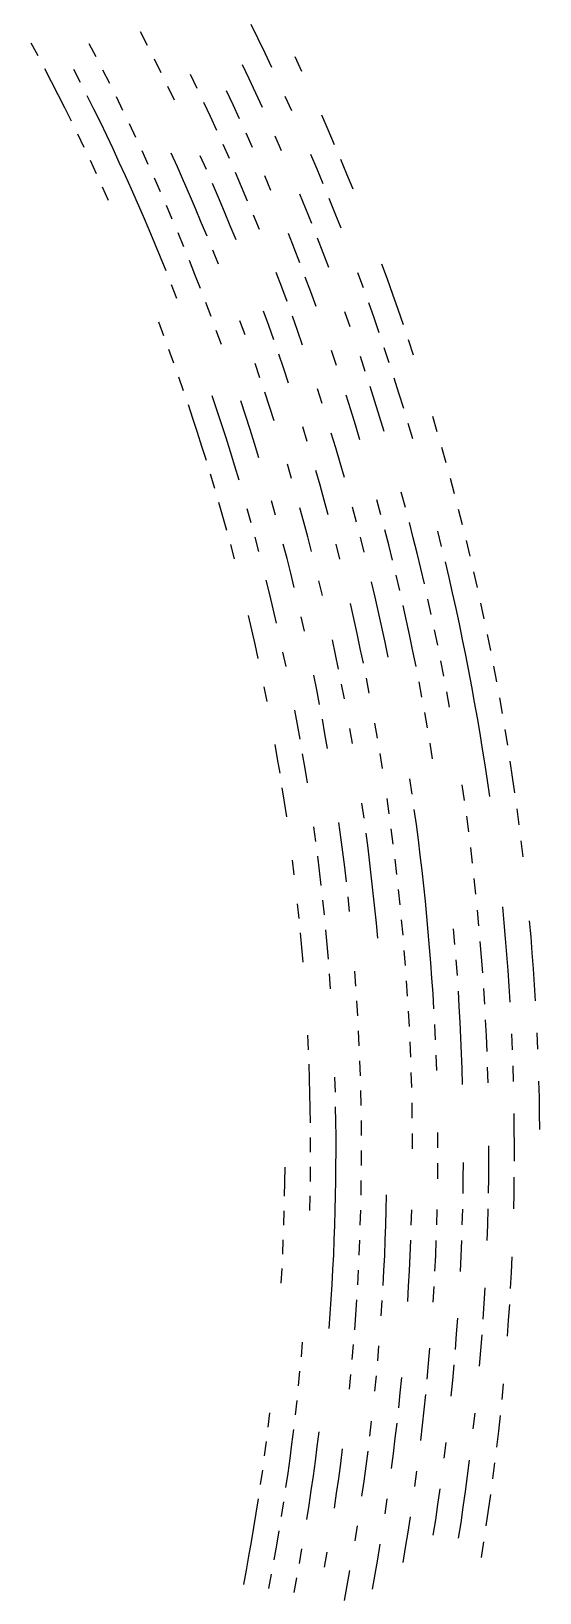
# Model space of a CAD drawing. Header units: metres. Extents: x -298 to 300, y -298 to 299.
# Drawn here: x 240.3 to 300, y -52.4 to 130.7 of the extents above; entities that cross this region are included whole.
import ezdxf

# ---------------------------------------------------------------- set-up
doc = ezdxf.new("R2010")
doc.units = ezdxf.units.M

msp = doc.modelspace()

# ---------------------------------------------------------------- linework, layer by layer
for p, q in [((253.96275, 128.97362, -692.8203), (253.14482, 130.56523, -692.8203)), ((266.9391, 129.76164, -692.8203), (266.1159, 131.43492, -692.8203)), ((241.11064, 127.75085, -692.8203), (240.3007, 129.2617, -692.8203)), ((247.92558, 127.63561, -692.8203), (247.1162, 129.18932, -692.8203)), ((267.75183, 128.08324, -692.8203), (266.9391, 129.76164, -692.8203)), ((255.56853, 125.77508, -692.8203), (254.77068, 127.376884, -692.8203)), ((265.88318, 125.0512, -692.8203), (265.0896, 126.71789, -692.8203)), ((268.55396, 126.39965, -692.8203), (267.75183, 128.08324, -692.8203)), ((272.06805, 125.94909, -692.8203), (271.26868, 127.65472, -692.8203)), ((242.70201, 124.71398, -692.8203), (241.91112, 126.23492, -692.8203)), ((243.48338, 123.1881, -692.8203), (242.70201, 124.71398, -692.8203)), ((246.10484, 124.63146, -692.8203), (245.31432, 126.17382, -692.8203)), ((249.515, 124.513054, -692.8203), (248.7252, 126.076836, -692.8203)), ((259.78687, 123.9417, -692.8203), (259.00043, 125.57006, -692.8203)), ((266.66626, 123.37957, -692.8203), (265.88318, 125.0512, -692.8203)), ((244.25517, 121.65734, -692.8203), (243.48338, 123.1881, -692.8203)), ((247.65666, 121.532036, -692.8203), (246.8856, 123.08416, -692.8203)), ((251.06511, 121.37072, -692.8203), (250.29497, 122.94433, -692.8203)), ((257.13403, 122.55657, -692.8203), (256.35632, 124.16827, -692.8203)), ((263.99805, 122.02404, -692.8203), (263.22357, 123.67895, -692.8203)), ((267.43884, 121.70306, -692.8203), (266.66626, 123.37957, -692.8203)), ((270.89673, 121.31921, -692.8203), (270.12646, 123.01757, -692.8203)), ((245.01732, 120.1217, -692.8203), (244.25517, 121.65734, -692.8203)), ((248.41795, 119.97503, -692.8203), (247.65666, 121.532036, -692.8203)), ((261.32904, 120.67028, -692.8203), (260.5631, 122.308464, -692.8203)), ((264.7622, 120.36431, -692.8203), (263.99805, 122.02404, -692.8203)), ((249.16948, 118.41326, -692.8203), (248.41795, 119.97503, -692.8203)), ((252.57567, 118.2091, -692.8203), (251.82536, 119.79229, -692.8203)), ((262.08472, 119.027336, -692.8203), (261.32904, 120.67028, -692.8203)), ((275.15796, 119.0772, -692.8203), (274.40173, 120.80242, -692.8203)), ((275.90344, 117.34722, -692.8203), (275.15796, 119.0772, -692.8203)), ((246.51262, 117.03619, -692.8203), (245.76982, 118.58129, -692.8203)), ((249.91118, 116.84673, -692.8203), (249.16948, 118.41326, -692.8203)), ((263.56494, 115.72729, -692.8203), (262.83002, 117.37963, -692.8203)), ((266.25903, 117.03051, -692.8203), (265.51587, 118.69976, -692.8203)), ((269.6931, 116.64471, -692.8203), (268.95227, 118.33556, -692.8203)), ((247.96904, 113.93206, -692.8203), (247.24571, 115.48644, -692.8203)), ((250.64305, 115.27563, -692.8203), (249.91118, 116.84673, -692.8203)), ((254.04637, 115.02868, -692.8203), (253.31602, 116.62121, -692.8203)), ((257.45544, 114.74554, -692.8203), (256.7268, 116.35955, -692.8203)), ((260.86993, 114.42614, -692.8203), (260.1432, 116.06158, -692.8203)), ((273.87073, 114.47796, -692.8203), (273.14337, 116.195244, -692.8203)), ((277.36163, 113.873344, -692.8203), (276.63794, 115.6126, -692.8203)), ((251.36497, 113.69994, -692.8203), (250.64305, 115.27563, -692.8203)), ((252.07701, 112.11968, -692.8203), (251.36497, 113.69994, -692.8203)), ((258.17395, 113.12701, -692.8203), (257.45544, 114.74554, -692.8203)), ((265.00366, 112.40887, -692.8203), (264.28955, 114.070305, -692.8203)), ((268.42554, 111.99511, -692.8203), (267.71393, 113.67809, -692.8203)), ((274.58734, 112.756096, -692.8203), (273.87073, 114.47796, -692.8203)), ((278.07434, 112.12957, -692.8203), (277.36163, 113.873344, -692.8203)), ((249.3864, 110.80984, -692.8203), (248.6826, 112.37316, -692.8203)), ((252.77916, 110.534996, -692.8203), (252.07701, 112.11968, -692.8203)), ((255.47704, 111.82998, -692.8203), (254.76671, 113.43157, -692.8203)), ((258.88232, 111.50399, -692.8203), (258.17395, 113.12701, -692.8203)), ((262.29248, 111.141655, -692.8203), (261.58643, 112.786125, -692.8203)), ((265.7074, 110.74288, -692.8203), (265.00366, 112.40887, -692.8203)), ((253.4713, 108.945915, -692.8203), (252.77916, 110.534996, -692.8203)), ((256.86743, 108.61346, -692.8203), (256.17725, 110.22393, -692.8203)), ((259.58044, 109.87652, -692.8203), (258.88232, 111.50399, -692.8203)), ((260.2683, 108.24468, -692.8203), (259.58044, 109.87652, -692.8203)), ((262.98834, 109.49273, -692.8203), (262.29248, 111.141655, -692.8203)), ((272.54993, 109.83556, -692.8203), (271.8518, 111.54458, -692.8203)), ((275.98804, 109.299, -692.8203), (275.2931, 111.02975, -692.8203)), ((254.15349, 107.35247, -692.8203), (253.4713, 108.945915, -692.8203)), ((260.94598, 106.60854, -692.8203), (260.2683, 108.24468, -692.8203)), ((263.6737, 107.8395, -692.8203), (262.98834, 109.49273, -692.8203)), ((267.08337, 107.39782, -692.8203), (266.40063, 109.07253, -692.8203)), ((273.2373, 108.122215, -692.8203), (272.54993, 109.83556, -692.8203)), ((276.67206, 107.563896, -692.8203), (275.98804, 109.299, -692.8203)), ((254.82567, 105.75478, -692.8203), (254.15349, 107.35247, -692.8203)), ((258.21735, 105.37966, -692.8203), (257.5475, 106.99871, -692.8203)), ((264.34875, 106.18194, -692.8203), (263.6737, 107.8395, -692.8203)), ((271.16602, 105.21917, -692.8203), (270.49683, 106.91961, -692.8203)), ((274.57983, 104.68261, -692.8203), (273.91394, 106.40453, -692.8203)), ((255.48778, 104.152885, -692.8203), (254.82567, 105.75478, -692.8203)), ((262.2704, 103.3236, -692.8203), (261.61334, 104.96813, -692.8203)), ((271.82446, 103.51455, -692.8203), (271.16602, 105.21917, -692.8203)), ((275.23486, 102.956535, -692.8203), (274.57983, 104.68261, -692.8203)), ((256.13977, 102.54684, -692.8203), (255.48778, 104.152885, -692.8203)), ((259.5265, 102.12908, -692.8203), (258.877, 103.75643, -692.8203)), ((282.1195, 101.575676, -692.8203), (281.47296, 103.345146, -692.8203)), ((257.41357, 99.32256, -692.8203), (256.78174, 100.9367, -692.8203)), ((260.16577, 100.49767, -692.8203), (259.5265, 102.12908, -692.8203)), ((269.70874, 100.65691, -692.8203), (269.06824, 102.34832, -692.8203)), ((273.10913, 100.09301, -692.8203), (272.47217, 101.80581, -692.8203)), ((279.29883, 100.58132, -692.8203), (278.65857, 102.33315, -692.8203)), ((282.75488, 99.80212, -692.8203), (282.1195, 101.575676, -692.8203)), ((270.33856, 98.96151, -692.8203), (269.70874, 100.65691, -692.8203)), ((273.73535, 98.37621, -692.8203), (273.10913, 100.09301, -692.8203)), ((283.37915, 98.02459, -692.8203), (282.75488, 99.80212, -692.8203)), ((261.4135, 97.22289, -692.8203), (260.7948, 98.862236, -692.8203)), ((268.17932, 96.1502, -692.8203), (267.56714, 97.832115, -692.8203)), ((271.56622, 95.55892, -692.8203), (270.95776, 97.26214, -692.8203)), ((277.7461, 96.011955, -692.8203), (277.13464, 97.75402, -692.8203)), ((280.54626, 97.06573, -692.8203), (279.92804, 98.82549, -692.8203)), ((281.15332, 95.302086, -692.8203), (280.54626, 97.06573, -692.8203)), ((283.9922, 96.24316, -692.8203), (283.37915, 98.02459, -692.8203)), ((255.8792, 94.944084, -692.8203), (255.27489, 96.54873, -692.8203)), ((262.62, 93.93261, -692.8203), (262.0219, 95.57964, -692.8203)), ((265.40002, 95.04034, -692.8203), (264.79492, 96.70483, -692.8203)), ((268.78088, 94.46444, -692.8203), (268.17932, 96.1502, -692.8203)), ((272.164, 93.85189, -692.8203), (271.56622, 95.55892, -692.8203)), ((282.3343, 91.76351, -692.8203), (281.7494, 93.53466, -692.8203)), ((285.18475, 92.66888, -692.8203), (284.59412, 94.45791, -692.8203)), ((257.0575, 91.72353, -692.8203), (256.4734, 93.335686, -692.8203)), ((267.15247, 90.02444, -692.8203), (266.57886, 91.700096, -692.8203)), ((269.95215, 91.08172, -692.8203), (269.37183, 92.774925, -692.8203)), ((276.13208, 91.470604, -692.8203), (275.5492, 93.20266, -692.8203)), ((279.5147, 90.763084, -692.8203), (278.93616, 92.51641, -692.8203)), ((258.1953, 88.488365, -692.8203), (257.63147, 90.10775, -692.8203)), ((270.52185, 89.38488, -692.8203), (269.95215, 91.08172, -692.8203)), ((283.4707, 88.21029, -692.8203), (282.90808, 89.9887, -692.8203)), ((262.10083, 86.27233, -692.8203), (261.55084, 87.91631, -692.8203)), ((268.26813, 86.66247, -692.8203), (267.71558, 88.34521, -692.8203)), ((274.44757, 86.98702, -692.8203), (273.89282, 88.70861, -692.8203)), ((277.81543, 86.25286, -692.8203), (277.26526, 87.99563, -692.8203)), ((280.63867, 87.24563, -692.8203), (280.0822, 89.00616, -692.8203)), ((284.02216, 86.42837, -692.8203), (283.4707, 88.21029, -692.8203)), ((259.29236, 85.23907, -692.8203), (258.7489, 86.86544, -692.8203)), ((262.6405, 84.62487, -692.8203), (262.10083, 86.27233, -692.8203)), ((265.45465, 85.6426, -692.8203), (264.90857, 87.3077, -692.8203)), ((268.81006, 84.97625, -692.8203), (268.26813, 86.66247, -692.8203)), ((278.3546, 84.506645, -692.8203), (277.81543, 86.25286, -692.8203)), ((281.18408, 85.48165, -692.8203), (280.63867, 87.24563, -692.8203)), ((259.82556, 83.60931, -692.8203), (259.29236, 85.23907, -692.8203)), ((263.16974, 82.97405, -692.8203), (262.6405, 84.62487, -692.8203)), ((265.99023, 83.97408, -692.8203), (265.45465, 85.6426, -692.8203)), ((272.69373, 82.56255, -692.8203), (272.16687, 84.27325, -692.8203)), ((278.88287, 82.75707, -692.8203), (278.3546, 84.506645, -692.8203)), ((281.71838, 83.71429, -692.8203), (281.18408, 85.48165, -692.8203)), ((285.09143, 82.85424, -692.8203), (284.56238, 84.643, -692.8203)), ((287.96887, 83.66976, -692.8203), (287.4347, 85.476555, -692.8203)), ((260.3485, 81.97619, -692.8203), (259.82556, 83.60931, -692.8203)), ((263.68866, 81.31994, -692.8203), (263.16974, 82.97405, -692.8203)), ((266.51538, 82.30221, -692.8203), (265.99023, 83.97408, -692.8203)), ((276.0467, 81.80172, -692.8203), (275.52454, 83.5335, -692.8203)), ((260.8612, 80.339806, -692.8203), (260.3485, 81.97619, -692.8203)), ((264.19714, 79.66256, -692.8203), (263.68866, 81.31994, -692.8203)), ((267.03003, 80.62707, -692.8203), (266.51538, 82.30221, -692.8203)), ((276.55798, 80.06667, -692.8203), (276.0467, 81.80172, -692.8203)), ((289.00317, 80.04626, -692.8203), (288.4917, 81.85964, -692.8203)), ((264.69525, 78.00201, -692.8203), (264.19714, 79.66256, -692.8203)), ((270.87183, 78.19817, -692.8203), (270.3723, 79.897545, -692.8203)), ((274.20984, 77.41094, -692.8203), (273.7152, 79.13134, -692.8203)), ((277.0584, 78.32842, -692.8203), (276.55798, 80.06667, -692.8203)), ((261.8557, 77.05749, -692.8203), (261.3636, 78.70022, -692.8203)), ((274.6936, 75.68749, -692.8203), (274.20984, 77.41094, -692.8203)), ((289.99188, 76.409966, -692.8203), (289.5033, 78.22967, -692.8203)), ((262.8089, 73.76287, -692.8203), (262.33746, 75.411674, -692.8203)), ((268.98303, 73.89495, -692.8203), (268.51068, 75.58257, -692.8203)), ((275.1665, 73.96099, -692.8203), (274.6936, 75.68749, -692.8203)), ((281.3587, 73.96093, -692.8203), (280.88568, 75.72637, -692.8203)), ((284.2229, 74.828636, -692.8203), (283.7444, 76.61202, -692.8203)), ((263.27002, 72.11108, -692.8203), (262.8089, 73.76287, -692.8203)), ((266.12683, 73.001915, -692.8203), (265.66016, 74.67162, -692.8203)), ((272.30597, 73.0816, -692.8203), (271.83862, 74.79012, -692.8203)), ((278.49396, 73.095146, -692.8203), (278.02637, 74.84258, -692.8203)), ((290.9348, 72.76144, -692.8203), (290.46912, 74.58718, -692.8203)), ((272.76257, 71.37014, -692.8203), (272.30597, 73.0816, -692.8203)), ((282.27155, 70.42132, -692.8203), (281.82068, 72.19259, -692.8203)), ((285.14642, 71.25298, -692.8203), (284.6903, 73.04226, -692.8203)), ((288.47864, 70.24438, -692.8203), (288.02875, 72.0548, -692.8203)), ((264.16095, 68.79894, -692.8203), (263.7207, 70.45641, -692.8203)), ((267.0288, 69.65383, -692.8203), (266.58307, 71.32931, -692.8203)), ((270.33655, 68.81463, -692.8203), (269.896, 70.51089, -692.8203)), ((273.20844, 69.655815, -692.8203), (272.76257, 71.37014, -692.8203)), ((276.52014, 68.76409, -692.8203), (276.07983, 70.49923, -692.8203)), ((279.39612, 69.591606, -692.8203), (278.95056, 71.34481, -692.8203)), ((282.71124, 68.64727, -692.8203), (282.27155, 70.42132, -692.8203)), ((285.5913, 69.46081, -692.8203), (285.14642, 71.25298, -692.8203)), ((291.8319, 69.10131, -692.8203), (291.38916, 70.93279, -692.8203)), ((270.76636, 67.11556, -692.8203), (270.33655, 68.81463, -692.8203)), ((286.0249, 67.665886, -692.8203), (285.5913, 69.46081, -692.8203)), ((289.34424, 66.61523, -692.8203), (288.9171, 68.431175, -692.8203)), ((268.30267, 64.610985, -692.8203), (267.8886, 66.29461, -692.8203)), ((271.18555, 65.41384, -692.8203), (270.76636, 67.11556, -692.8203)), ((274.48132, 64.49645, -692.8203), (274.0678, 66.218925, -692.8203)), ((280.66663, 64.315575, -692.8203), (280.25415, 66.07693, -692.8203)), ((283.55725, 65.090965, -692.8203), (283.13977, 66.870445, -692.8203)), ((286.44727, 65.86828, -692.8203), (286.0249, 67.665886, -692.8203)), ((289.76, 64.79659, -692.8203), (289.34424, 66.61523, -692.8203)), ((292.68286, 65.43011, -692.8203), (292.26318, 67.26705, -692.8203)), ((268.70618, 62.924763, -692.8203), (268.30267, 64.610985, -692.8203)), ((281.06805, 62.551655, -692.8203), (280.66663, 64.315575, -692.8203)), ((290.16425, 62.97539, -692.8203), (289.76, 64.79659, -692.8203)), ((269.09906, 61.236042, -692.8203), (268.70618, 62.924763, -692.8203)), ((278.17218, 61.79665, -692.8203), (277.77557, 63.542377, -692.8203)), ((281.45837, 60.785236, -692.8203), (281.06805, 62.551655, -692.8203)), ((284.3584, 61.52422, -692.8203), (283.96338, 63.308857, -692.8203)), ((287.25806, 62.265186, -692.8203), (286.85828, 64.068016, -692.8203)), ((290.55707, 61.15166, -692.8203), (290.16425, 62.97539, -692.8203)), ((293.48767, 61.748432, -692.8203), (293.09106, 63.590565, -692.8203)), ((266.2058, 60.471638, -692.8203), (265.81775, 62.14223, -692.8203)), ((266.5833, 58.798664, -692.8203), (266.2058, 60.471638, -692.8203)), ((272.37878, 60.293232, -692.8203), (271.99176, 62.002613, -692.8203)), ((278.5578, 60.04842, -692.8203), (278.17218, 61.79665, -692.8203)), ((281.8376, 59.016376, -692.8203), (281.45837, 60.785236, -692.8203)), ((284.7422, 59.73714, -692.8203), (284.3584, 61.52422, -692.8203)), ((288.02344, 58.65209, -692.8203), (287.64636, 60.459858, -692.8203)), ((290.93848, 59.32546, -692.8203), (290.55707, 61.15166, -692.8203)), ((266.95032, 57.12331, -692.8203), (266.5833, 58.798664, -692.8203)), ((276.0268, 57.58144, -692.8203), (275.65674, 59.31383, -692.8203)), ((278.93243, 58.29781, -692.8203), (278.5578, 60.04842, -692.8203)), ((282.2057, 57.245136, -692.8203), (281.8376, 59.016376, -692.8203)), ((285.11475, 57.94765, -692.8203), (284.7422, 59.73714, -692.8203)), ((291.30835, 57.496906, -692.8203), (290.93848, 59.32546, -692.8203)), ((294.24622, 58.056873, -692.8203), (293.87274, 59.90386, -692.8203)), ((270.214, 56.155384, -692.8203), (269.85297, 57.851276, -692.8203)), ((276.386, 55.84676, -692.8203), (276.0268, 57.58144, -692.8203)), ((279.29602, 56.54485, -692.8203), (278.93243, 58.29781, -692.8203)), ((285.47607, 56.15584, -692.8203), (285.11475, 57.94765, -692.8203)), ((288.7434, 55.02962, -692.8203), (288.38916, 56.842, -692.8203)), ((291.66675, 55.666035, -692.8203), (291.30835, 57.496906, -692.8203)), ((273.81934, 53.43224, -692.8203), (273.4754, 55.150898, -692.8203)), ((292.01355, 53.832935, -692.8203), (291.66675, 55.666035, -692.8203)), ((294.95825, 54.356007, -692.8203), (294.60803, 56.20757, -692.8203)), ((267.98816, 52.08376, -692.8203), (267.65277, 53.765797, -692.8203)), ((274.1526, 51.711475, -692.8203), (273.81934, 53.43224, -692.8203)), ((277.07166, 52.370716, -692.8203), (276.73425, 54.10982, -692.8203)), ((279.9903, 53.032185, -692.8203), (279.64868, 54.7896, -692.8203)), ((286.16492, 52.56554, -692.8203), (285.82617, 54.361774, -692.8203)), ((289.41785, 51.398304, -692.8203), (289.08636, 53.215015, -692.8203)), ((292.34894, 51.99764, -692.8203), (292.01355, 53.832935, -692.8203)), ((292.6728, 50.160297, -692.8203), (292.34894, 51.99764, -692.8203)), ((295.62378, 50.64638, -692.8203), (295.29688, 52.502247, -692.8203)), ((271.55127, 49.349964, -692.8203), (271.23303, 51.054462, -692.8203)), ((274.78644, 48.263752, -692.8203), (274.4749, 49.988605, -692.8203)), ((280.94873, 47.747395, -692.8203), (280.64026, 49.511005, -692.8203)), ((286.8086, 48.966755, -692.8203), (286.49243, 50.76717, -692.8203)), ((292.9851, 48.32091, -692.8203), (292.6728, 50.160297, -692.8203)), ((271.8589, 47.64345, -692.8203), (271.55127, 49.349964, -692.8203)), ((275.08716, 46.536945, -692.8203), (274.78644, 48.263752, -692.8203)), ((278.01813, 47.14104, -692.8203), (277.71362, 48.88628, -692.8203)), ((293.28577, 46.479603, -692.8203), (292.9851, 48.32091, -692.8203)), ((296.24268, 46.92864, -692.8203), (295.9391, 48.7885, -692.8203)), ((269.22388, 45.335407, -692.8203), (268.93085, 47.02538, -692.8203)), ((272.44183, 44.22481, -692.8203), (272.1557, 45.935047, -692.8203)), ((281.53223, 44.214466, -692.8203), (281.2461, 45.98186, -692.8203)), ((287.40704, 45.360126, -692.8203), (287.11353, 47.164387, -692.8203)), ((293.57495, 44.636402, -692.8203), (293.28577, 46.479603, -692.8203)), ((269.5063, 43.643574, -692.8203), (269.22388, 45.335407, -692.8203)), ((272.71716, 42.512745, -692.8203), (272.44183, 44.22481, -692.8203)), ((293.85254, 42.79143, -692.8203), (293.57495, 44.636402, -692.8203)), ((296.81476, 43.203327, -692.8203), (296.53455, 45.066883, -692.8203)), ((285.01593, 41.209187, -692.8203), (284.74854, 42.998554, -692.8203)), ((291.16675, 40.45708, -692.8203), (290.90393, 42.285114, -692.8203)), ((294.11847, 40.94469, -692.8203), (293.85254, 42.79143, -692.8203)), ((297.08325, 41.338, -692.8203), (296.81476, 43.203327, -692.8203)), ((270.03918, 40.25472, -692.8203), (269.77808, 41.95, -692.8203)), ((282.32434, 38.901905, -692.8203), (282.0714, 40.674427, -692.8203)), ((270.28967, 38.55782, -692.8203), (270.03918, 40.25472, -692.8203)), ((279.3761, 38.387928, -692.8203), (279.12653, 40.141926, -692.8203)), ((285.5171, 37.625538, -692.8203), (285.2721, 39.41817, -692.8203)), ((291.65796, 36.79616, -692.8203), (291.4181, 38.6274, -692.8203)), ((297.58508, 37.602467, -692.8203), (297.34003, 39.471058, -692.8203)), ((273.71094, 35.64815, -692.8203), (273.47876, 37.366627, -692.8203)), ((276.66296, 36.13912, -692.8203), (276.4276, 37.87615, -692.8203)), ((279.84222, 34.875324, -692.8203), (279.6147, 36.632343, -692.8203)), ((282.79663, 35.352222, -692.8203), (282.56604, 37.127827, -692.8203)), ((285.75073, 35.83141, -692.8203), (285.5171, 37.625538, -692.8203)), ((276.88745, 34.400623, -692.8203), (276.66296, 36.13912, -692.8203)), ((280.05872, 33.11687, -692.8203), (279.84222, 34.875324, -692.8203)), ((285.97314, 34.035816, -692.8203), (285.75073, 35.83141, -692.8203)), ((292.1031, 33.129322, -692.8203), (291.8863, 34.96346, -692.8203)), ((298.03992, 33.86083, -692.8203), (297.81836, 35.73238, -692.8203)), ((271.18488, 31.7553, -692.8203), (270.9771, 33.458027, -692.8203)), ((274.14313, 32.206898, -692.8203), (273.9325, 33.92821, -692.8203)), ((277.10107, 32.660755, -692.8203), (276.88745, 34.400623, -692.8203)), ((280.26416, 31.357046, -692.8203), (280.05872, 33.11687, -692.8203)), ((283.22437, 31.796804, -692.8203), (283.0161, 33.575214, -692.8203)), ((286.1842, 32.23882, -692.8203), (285.97314, 34.035816, -692.8203)), ((274.34296, 30.484274, -692.8203), (274.14313, 32.206898, -692.8203)), ((277.3037, 30.919546, -692.8203), (277.10107, 32.660755, -692.8203)), ((280.45856, 29.595968, -692.8203), (280.26416, 31.357046, -692.8203)), ((286.38403, 30.440542, -692.8203), (286.1842, 32.23882, -692.8203)), ((292.50214, 29.457052, -692.8203), (292.30835, 31.293814, -692.8203)), ((280.64185, 27.8337, -692.8203), (280.45856, 29.595968, -692.8203)), ((283.6073, 28.236227, -692.8203), (283.4214, 30.017141, -692.8203)), ((286.5725, 28.641012, -692.8203), (286.38403, 30.440542, -692.8203)), ((271.7439, 26.639608, -692.8203), (271.5683, 28.345999, -692.8203)), ((274.7102, 27.03539, -692.8203), (274.53198, 28.760427, -692.8203)), ((277.67615, 27.433432, -692.8203), (277.49542, 29.177084, -692.8203)), ((280.81415, 26.070272, -692.8203), (280.64185, 27.8337, -692.8203)), ((286.74976, 26.840322, -692.8203), (286.5725, 28.641012, -692.8203)), ((292.85498, 25.78002, -692.8203), (292.68433, 27.6191, -692.8203)), ((295.82758, 26.117605, -692.8203), (295.65472, 27.975485, -692.8203)), ((280.97534, 24.305807, -692.8203), (280.81415, 26.070272, -692.8203)), ((283.94556, 24.671041, -692.8203), (283.78204, 26.454184, -692.8203)), ((286.91565, 25.038534, -692.8203), (286.74976, 26.840322, -692.8203)), ((295.98877, 24.258627, -692.8203), (295.82758, 26.117605, -692.8203)), ((298.97107, 24.484, -692.8203), (298.80835, 26.361685, -692.8203)), ((272.06305, 23.223593, -692.8203), (271.9088, 24.93212, -692.8203)), ((275.03406, 23.582083, -692.8203), (274.87756, 25.309256, -692.8203)), ((287.0702, 23.235739, -692.8203), (286.91565, 25.038534, -692.8203)), ((290.04224, 23.586813, -692.8203), (289.88544, 25.408285, -692.8203)), ((293.16162, 22.098745, -692.8203), (293.01416, 23.93987, -692.8203)), ((296.1383, 22.398672, -692.8203), (295.98877, 24.258627, -692.8203)), ((299.1219, 22.605337, -692.8203), (298.97107, 24.484, -692.8203)), ((272.20654, 21.51412, -692.8203), (272.06305, 23.223593, -692.8203)), ((275.1797, 21.853933, -692.8203), (275.03406, 23.582083, -692.8203)), ((284.239, 21.101797, -692.8203), (284.0979, 22.886892, -692.8203)), ((287.21344, 21.431967, -692.8203), (287.0702, 23.235739, -692.8203)), ((293.2976, 20.256704, -692.8203), (293.16162, 22.098745, -692.8203)), ((296.27606, 20.537802, -692.8203), (296.1383, 22.398672, -692.8203)), ((299.26093, 20.725729, -692.8203), (299.1219, 22.605337, -692.8203)), ((278.4154, 18.699697, -692.8203), (278.28955, 20.448294, -692.8203)), ((287.34534, 19.62731, -692.8203), (287.21344, 21.431967, -692.8203)), ((290.3216, 19.94103, -692.8203), (290.18762, 21.764364, -692.8203)), ((296.40222, 18.676077, -692.8203), (296.27606, 20.537802, -692.8203)), ((299.38818, 18.845266, -692.8203), (299.26093, 20.725729, -692.8203)), ((275.43842, 18.39504, -692.8203), (275.31445, 20.124899, -692.8203)), ((284.48755, 17.529104, -692.8203), (284.3689, 19.315847, -692.8203)), ((287.46588, 17.821829, -692.8203), (287.34534, 19.62731, -692.8203)), ((293.53485, 16.570211, -692.8203), (293.422, 18.41384, -692.8203)), ((296.5166, 16.813559, -692.8203), (296.40222, 18.676077, -692.8203)), ((299.5036, 16.96404, -692.8203), (299.38818, 18.845266, -692.8203)), ((278.63428, 15.200308, -692.8203), (278.53033, 16.950369, -692.8203)), ((287.57513, 16.015646, -692.8203), (287.46588, 17.821829, -692.8203)), ((290.55505, 16.291922, -692.8203), (290.4441, 18.116842, -692.8203)), ((284.69116, 13.953451, -692.8203), (284.59497, 15.741598, -692.8203)), ((290.6546, 14.46633, -692.8203), (290.55505, 16.291922, -692.8203)), ((293.72577, 12.880941, -692.8203), (293.6361, 14.725882, -692.8203)), ((272.8415, 11.241079, -692.8203), (272.76257, 12.954855, -692.8203)), ((278.80908, 11.698385, -692.8203), (278.72717, 13.449636, -692.8203)), ((287.75952, 12.401297, -692.8203), (287.67297, 14.208761, -692.8203)), ((290.74268, 12.640127, -692.8203), (290.6546, 14.46633, -692.8203)), ((293.80383, 11.035452, -692.8203), (293.72577, 12.880941, -692.8203)), ((296.7896, 11.222128, -692.8203), (296.71033, 13.086538, -692.8203)), ((299.77893, 11.316366, -692.8203), (299.69897, 13.199514, -692.8203)), ((284.8499, 10.375479, -692.8203), (284.77618, 12.164724, -692.8203)), ((290.81934, 10.813375, -692.8203), (290.74268, 12.640127, -692.8203)), ((272.96704, 7.812155, -692.8203), (272.90967, 9.526815, -692.8203)), ((278.93994, 8.194448, -692.8203), (278.88, 9.946615, -692.8203)), ((287.89844, 8.784842, -692.8203), (287.83466, 10.593313, -692.8203)), ((290.8844, 8.986166, -692.8203), (290.81934, 10.813375, -692.8203)), ((293.92517, 7.34313, -692.8203), (293.87024, 9.189505, -692.8203)), ((296.9131, 7.491995, -692.8203), (296.85718, 9.35729, -692.8203)), ((273.01367, 6.097158, -692.8203), (272.96704, 7.812155, -692.8203)), ((276.00134, 6.268393, -692.8203), (275.95355, 8.002157, -692.8203)), ((284.96362, 6.795706, -692.8203), (284.9124, 8.585775, -692.8203)), ((290.9381, 7.15859, -692.8203), (290.8844, 8.986166, -692.8203)), ((299.94775, 5.664358, -692.8203), (299.90332, 7.548727, -692.8203)), ((273.04956, 4.381857, -692.8203), (273.01367, 6.097158, -692.8203)), ((279.02673, 4.689047, -692.8203), (278.9889, 6.441885, -692.8203)), ((299.98035, 3.779745, -692.8203), (299.94775, 5.664358, -692.8203)), ((273.0746, 2.666342, -692.8203), (273.04956, 4.381857, -692.8203)), ((276.06415, 2.800039, -692.8203), (276.0382, 4.534323, -692.8203)), ((285.0324, 3.214712, -692.8203), (285.00366, 5.005331, -692.8203)), ((297.0103, 1.894491, -692.8203), (296.98962, 3.760519, -692.8203)), ((300.0011, 1.894918, -692.8203), (299.98035, 3.779745, -692.8203)), ((276.07922, 1.065603, -692.8203), (276.06415, 2.800039, -692.8203)), ((279.06946, 1.182791, -692.8203), (279.0536, 2.935995, -692.8203)), ((297.0193, 0.028311, -692.8203), (297.0103, 1.894491, -692.8203)), ((273.0924, -0.764994, -692.8203), (273.08887, 0.950704, -692.8203)), ((276.08337, -0.668894, -692.8203), (276.07922, 1.065603, -692.8203)), ((285.05615, -0.366923, -692.8203), (285.04993, 1.42394, -692.8203)), ((288.047, -0.261759, -692.8203), (288.04004, 1.547903, -692.8203)), ((297.01648, -1.83787, -692.8203), (297.0193, 0.028311, -692.8203)), ((276.07666, -2.403391, -692.8203), (276.08337, -0.668894, -692.8203)), ((279.06818, -2.323801, -692.8203), (279.07434, -0.570505, -692.8203)), ((294.0254, -1.89213, -692.8203), (294.02856, -0.04484, -692.8203)), ((270.07513, -4.252665, -692.8203), (270.09363, -2.555796, -692.8203)), ((270.08514, -4.242664, -692.8203), (270.10364, -2.545796, -692.8203)), ((273.06714, -4.19639, -692.8203), (273.08514, -2.480723, -692.8203)), ((276.05908, -4.137857, -692.8203), (276.07666, -2.403391, -692.8203)), ((288.02686, -3.881083, -692.8203), (288.0426, -2.071421, -692.8203)), ((291.01874, -3.811198, -692.8203), (291.03406, -1.982767, -692.8203)), ((294.01062, -3.739359, -692.8203), (294.0254, -1.89213, -692.8203)), ((270.04602, -5.949411, -692.8203), (270.07513, -4.252665, -692.8203)), ((276.03052, -5.872202, -692.8203), (276.05908, -4.137857, -692.8203)), ((279.02283, -5.83021, -692.8203), (279.05103, -4.077066, -692.8203)), ((290.99194, -5.639536, -692.8203), (291.01874, -3.811198, -692.8203)), ((293.98425, -5.586466, -692.8203), (294.01062, -3.739359, -692.8203)), ((296.97583, -5.570108, -692.8203), (297.00208, -3.70405, -692.8203)), ((272.99866, -7.627268, -692.8203), (273.03827, -5.911936, -692.8203)), ((275.9911, -7.606333, -692.8203), (276.03052, -5.872202, -692.8203)), ((281.97607, -7.557657, -692.8203), (282.01514, -5.785929, -692.8203)), ((296.93787, -7.435984, -692.8203), (296.97583, -5.570108, -692.8203)), ((269.9558, -9.342203, -692.8203), (270.00623, -7.645945, -692.8203)), ((275.9408, -9.340219, -692.8203), (275.9911, -7.606333, -692.8203)), ((278.93335, -9.335825, -692.8203), (278.98364, -7.583139, -692.8203)), ((281.92603, -9.329142, -692.8203), (281.97607, -7.557657, -692.8203)), ((284.91858, -9.3202, -692.8203), (284.96863, -7.529947, -692.8203)), ((287.91125, -9.309, -692.8203), (287.96118, -7.499918, -692.8203)), ((290.904, -9.295542, -692.8203), (290.95374, -7.467661, -692.8203)), ((293.89673, -9.2801, -692.8203), (293.9463, -7.43342, -692.8203)), ((275.87964, -11.07374, -692.8203), (275.9408, -9.340219, -692.8203)), ((281.86475, -11.10029, -692.8203), (281.92603, -9.329142, -692.8203)), ((293.83557, -11.126444, -692.8203), (293.89673, -9.2801, -692.8203)), ((269.82294, -12.733713, -692.8203), (269.89465, -11.038156, -692.8203)), ((275.7245, -14.53956, -692.8203), (275.8075, -12.806894, -692.8203)), ((275.8075, -12.806894, -692.8203), (275.87964, -11.07374, -692.8203)), ((278.79993, -12.840097, -692.8203), (278.87213, -11.088144, -692.8203)), ((281.79236, -12.871042, -692.8203), (281.86475, -11.10029, -692.8203)), ((284.78485, -12.899698, -692.8203), (284.85736, -11.110147, -692.8203)), ((287.77747, -12.926096, -692.8203), (287.85004, -11.117746, -692.8203)), ((290.77008, -12.950235, -692.8203), (290.84277, -11.123087, -692.8203)), ((269.64746, -16.123331, -692.8203), (269.74054, -14.428781, -692.8203)), ((275.6306, -16.271708, -692.8203), (275.7245, -14.53956, -692.8203)), ((278.62244, -16.342508, -692.8203), (278.71667, -14.591562, -692.8203)), ((281.61426, -16.41105, -692.8203), (281.70886, -14.641306, -692.8203)), ((281.70886, -14.641306, -692.8203), (281.79236, -12.871042, -692.8203)), ((284.7011, -14.688761, -692.8203), (284.78485, -12.899698, -692.8203)), ((287.69348, -14.733988, -692.8203), (287.77747, -12.926096, -692.8203)), ((290.6859, -14.776926, -692.8203), (290.77008, -12.950235, -692.8203)), ((296.66895, -14.896158, -692.8203), (296.75378, -13.031748, -692.8203)), ((275.52588, -18.003244, -692.8203), (275.6306, -16.271708, -692.8203)), ((284.49988, -18.265207, -692.8203), (284.60614, -16.477304, -692.8203)), ((284.60614, -16.477304, -692.8203), (284.7011, -14.688761, -692.8203)), ((296.5724, -16.76002, -692.8203), (296.66895, -14.896158, -692.8203)), ((275.41028, -19.73411, -692.8203), (275.52588, -18.003244, -692.8203)), ((278.40088, -19.842478, -692.8203), (278.51715, -18.092844, -692.8203)), ((281.3916, -19.948587, -692.8203), (281.50848, -18.180155, -692.8203)), ((287.49146, -18.348032, -692.8203), (287.59814, -16.5413, -692.8203)), ((293.47485, -18.50709, -692.8203), (293.5824, -16.66279, -692.8203)), ((275.2838, -21.464212, -692.8203), (275.41028, -19.73411, -692.8203)), ((278.27368, -21.59138, -692.8203), (278.40088, -19.842478, -692.8203)), ((293.3557, -20.350718, -692.8203), (293.47485, -18.50709, -692.8203)), ((296.34424, -20.485788, -692.8203), (296.46423, -18.62324, -692.8203)), ((290.2345, -22.077433, -692.8203), (290.3645, -20.253366, -692.8203)), ((296.2126, -22.347544, -692.8203), (296.34424, -20.485788, -692.8203)), ((272.0103, -24.754984, -692.8203), (272.15753, -23.045328, -692.8203)), ((277.9862, -25.08668, -692.8203), (278.13544, -23.339487, -692.8203)), ((280.97437, -25.249155, -692.8203), (281.12457, -23.483164, -692.8203)), ((286.9513, -25.56727, -692.8203), (287.10333, -23.763742, -692.8203)), ((290.09296, -23.900644, -692.8203), (290.2345, -22.077433, -692.8203)), ((293.08264, -24.035563, -692.8203), (293.22498, -22.193552, -692.8203)), ((286.7879, -27.369852, -692.8203), (286.9513, -25.56727, -692.8203)), ((292.92883, -25.876657, -692.8203), (293.08264, -24.035563, -692.8203)), ((271.6836, -28.171396, -692.8203), (271.8523, -26.463694, -692.8203)), ((277.6549, -28.578165, -692.8203), (277.82605, -26.832926, -692.8203)), ((280.6408, -28.778147, -692.8203), (280.8131, -27.01417, -692.8203)), ((283.6269, -28.9759, -692.8203), (283.8004, -27.193125, -692.8203)), ((289.7755, -27.54429, -692.8203), (289.93994, -25.722971, -692.8203)), ((283.44214, -30.757547, -692.8203), (283.6269, -28.9759, -692.8203)), ((286.4272, -30.97178, -692.8203), (286.61316, -29.171366, -692.8203)), ((289.59973, -29.364573, -692.8203), (289.7755, -27.54429, -692.8203)), ((295.5691, -29.78541, -692.8203), (295.7475, -27.92747, -692.8203)), ((271.31396, -31.583536, -692.8203), (271.50415, -29.87803, -692.8203)), ((286.22986, -32.771008, -692.8203), (286.4272, -30.97178, -692.8203)), ((268.1322, -33.024822, -692.8203), (268.33148, -31.339273, -692.8203)), ((280.05725, -34.063274, -692.8203), (280.26282, -32.302776, -692.8203)), ((283.03912, -34.31724, -692.8203), (283.24622, -32.538006, -692.8203)), ((286.02124, -34.56895, -692.8203), (286.22986, -32.771008, -692.8203)), ((292.1977, -33.23048, -692.8203), (292.39783, -31.393747, -692.8203)), ((295.17725, -33.497784, -692.8203), (295.37903, -31.64219, -692.8203)), ((267.7019, -36.39204, -692.8203), (267.92236, -34.709087, -692.8203)), ((270.9015, -34.990795, -692.8203), (271.1131, -33.287792, -692.8203)), ((273.88098, -35.270275, -692.8203), (274.09424, -33.548534, -692.8203)), ((282.8208, -36.095135, -692.8203), (283.03912, -34.31724, -692.8203)), ((294.96387, -35.352093, -692.8203), (295.17725, -33.497784, -692.8203)), ((270.6792, -36.692455, -692.8203), (270.9015, -34.990795, -692.8203)), ((273.65686, -36.990643, -692.8203), (273.88098, -35.270275, -692.8203)), ((276.63477, -37.28657, -692.8203), (276.86072, -35.547497, -692.8203)), ((279.6129, -37.580242, -692.8203), (279.84064, -35.82246, -692.8203)), ((282.59143, -37.871655, -692.8203), (282.8208, -36.095135, -692.8203)), ((288.78198, -36.6338, -692.8203), (289.00354, -34.81843, -692.8203)), ((267.22925, -39.753674, -692.8203), (267.47083, -38.07359, -692.8203)), ((270.20264, -40.091473, -692.8203), (270.4463, -38.39271, -692.8203)), ((270.4463, -38.39271, -692.8203), (270.6792, -36.692455, -692.8203)), ((273.422, -38.709606, -692.8203), (273.65686, -36.990643, -692.8203)), ((276.39795, -39.02421, -692.8203), (276.63477, -37.28657, -692.8203)), ((279.37427, -39.33659, -692.8203), (279.6129, -37.580242, -692.8203)), ((285.32758, -39.9546, -692.8203), (285.57007, -38.16084, -692.8203)), ((291.5282, -38.732708, -692.8203), (291.76288, -36.900005, -692.8203)), ((294.5022, -39.05653, -692.8203), (294.73883, -37.20503, -692.8203)), ((273.17627, -40.427044, -692.8203), (273.422, -38.709606, -692.8203)), ((276.1502, -40.760357, -692.8203), (276.39795, -39.02421, -692.8203)), ((279.12445, -41.091442, -692.8203), (279.37427, -39.33659, -692.8203)), ((288.04895, -42.071148, -692.8203), (288.3047, -40.260235, -692.8203)), ((291.28198, -40.563885, -692.8203), (291.5282, -38.732708, -692.8203)), ((266.71442, -43.109173, -692.8203), (266.9771, -41.43223, -692.8203)), ((269.6833, -43.484325, -692.8203), (269.9483, -41.788708, -692.8203)), ((272.9198, -42.142956, -692.8203), (273.17627, -40.427044, -692.8203)), ((275.8916, -42.494946, -692.8203), (276.1502, -40.760357, -692.8203)), ((281.83606, -43.19218, -692.8203), (282.099, -41.42027, -692.8203)), ((287.7818, -43.880444, -692.8203), (288.04895, -42.071148, -692.8203)), ((291.0243, -42.393505, -692.8203), (291.28198, -40.563885, -692.8203)), ((293.9939, -42.754986, -692.8203), (294.25385, -40.906536, -692.8203)), ((266.44116, -44.784466, -692.8203), (266.71442, -43.109173, -692.8203)), ((272.65247, -43.85722, -692.8203), (272.9198, -42.142956, -692.8203)), ((284.53253, -45.326366, -692.8203), (284.80884, -43.537457, -692.8203)), ((287.5033, -45.68806, -692.8203), (287.7818, -43.880444, -692.8203)), ((290.75507, -44.221508, -692.8203), (291.0243, -42.393505, -692.8203)), ((293.72235, -44.601757, -692.8203), (293.9939, -42.754986, -692.8203)), ((266.15747, -46.45802, -692.8203), (266.44116, -44.784466, -692.8203)), ((269.12134, -46.870434, -692.8203), (269.40765, -45.178234, -692.8203)), ((278.30908, -46.346172, -692.8203), (278.59192, -44.596294, -692.8203)), ((284.245, -47.113567, -692.8203), (284.53253, -45.326366, -692.8203)), ((290.47443, -46.04777, -692.8203), (290.75507, -44.221508, -692.8203)), ((265.86316, -48.129772, -692.8203), (266.15747, -46.45802, -692.8203)), ((268.82446, -48.560802, -692.8203), (269.12134, -46.870434, -692.8203)), ((271.78613, -48.989605, -692.8203), (272.0857, -47.28062, -692.8203)), ((280.9806, -48.497692, -692.8203), (281.27686, -46.73097, -692.8203)), ((283.9463, -48.898937, -692.8203), (284.245, -47.113567, -692.8203)), ((293.14447, -48.29005, -692.8203), (293.4392, -46.44679, -692.8203)), ((265.5584, -49.799664, -692.8203), (265.86316, -48.129772, -692.8203)), ((274.74817, -49.41615, -692.8203), (275.0503, -47.68855, -692.8203)), ((280.67328, -50.262554, -692.8203), (280.9806, -48.497692, -692.8203)), ((265.24316, -51.467632, -692.8203), (265.5584, -49.799664, -692.8203)), ((268.19885, -51.935833, -692.8203), (268.51697, -50.24928, -692.8203)), ((271.15485, -52.401806, -692.8203), (271.47583, -50.696667, -692.8203)), ((277.39478, -51.58476, -692.8203), (277.7105, -49.840466, -692.8203)), ((280.35486, -52.025433, -692.8203), (280.67328, -50.262554, -692.8203)), ((277.0681, -53.327038, -692.8203), (277.39478, -51.58476, -692.8203))]:
    msp.add_line(p, q)

doc.saveas('drawing.dxf')
